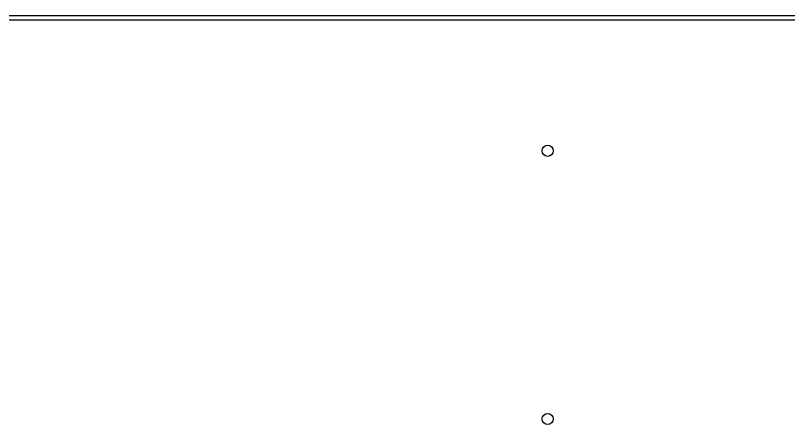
# Model space of a CAD drawing. Header units: inches. Extents: x -1 to 5.83, y -0.16 to 3.73.
# Drawn here: x 3.91 to 4.869, y 2.778 to 3.285 of the extents above; entities that cross this region are included whole.
import ezdxf

# ---------------------------------------------------------------- set-up
doc = ezdxf.new("R2010")
doc.units = ezdxf.units.IN
doc.header["$MEASUREMENT"] = 0
doc.layers.add('BLACK', color=250, linetype='CONTINUOUS')

msp = doc.modelspace()

# ---------------------------------------------------------------- linework, layer by layer
at = {"layer": 'BLACK', "linetype": 'CONTINUOUS'}
for p, q in [((0, 3.28492), (5.18705, 3.28492)), ((5.18705, 3.27902), (0.00295, 3.27902))]:
    msp.add_line(p, q, dxfattribs=at)
at = {"layer": 'BLACK'}
for centre in [(4.57031, 3.11717), (4.57031, 3.11717), (4.57031, 2.78469), (4.57031, 2.78469)]:
    msp.add_circle(centre, 0.00689, dxfattribs=at)

doc.saveas('drawing.dxf')
